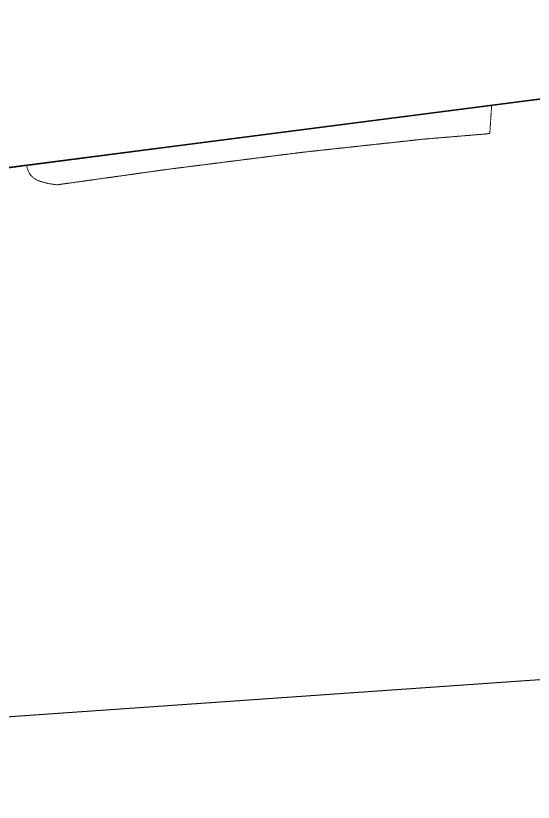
# Model space of a CAD drawing. Header units: millimetres. Extents: x 50357 to 985146, y 723188 to 1803594.
# Drawn here: x 830062.3 to 830245.9, y 817711.4 to 817990.4 of the extents above; entities that cross this region are included whole.
import ezdxf
from ezdxf.xclip import XClip

# ---------------------------------------------------------------- set-up
doc = ezdxf.new("R2010")
doc.units = ezdxf.units.MM
doc.header["$LTSCALE"] = 3
doc.header["$MEASUREMENT"] = 0
for name, pattern in [('DIVIDE', [1.25, 0.5, -0.25, 0, -0.25, 0, -0.25]), ('x-baseplan$0$DGN Style 2', [1.94727e-06, 0, -1.94727e-06]), ('x-boundary$0$DGN Style 4', [76.563414, 38.257796, -19.128898, 0.047822, -19.128898])]:
    doc.linetypes.add(name, pattern=pattern)
doc.layers.get('Defpoints').update_dxf_attribs({"color": 32})
doc.layers.add('00_Xref', color=7, linetype='Continuous')
doc.layers.add('x-baseplan$0$AR-ROAD_AR_BS_MI_', color=7, linetype='Continuous', true_color=0x6d6d6d)
doc.layers.add('x-boundary$0$AR-SIMS_BL_', color=7, linetype='x-boundary$0$DGN Style 4', true_color=0xff0505)

# ---------------------------------------------------------------- blocks, each defined once
blk = doc.blocks.new('x-baseplan')
at = {"layer": 'x-baseplan$0$AR-ROAD_AR_BS_MI_', "linetype": 'x-baseplan$0$DGN Style 2', "lineweight": 0, "flags": 128}
for points in [[(834855.98, 817958.63), (834855.99, 817958.63), (835030.26, 817980.62)], [(834818.91, 817953.91), (834855.98, 817958.63)], [(834855.99, 817958.63), (834855.33, 817948.69)], [(834818.91, 817953.91), (834692.91, 817937.53)], [(834855.33, 817948.69), (834855.32, 817948.69), (834853.85, 817948.49), (834831.75, 817946.65), (834818.4, 817945.2)], [(834818.4, 817945.2), (834789.22, 817942.04), (834741.85, 817936.06), (834701.8, 817930.47), (834701.7, 817930.48), (834701.65, 817930.48), (834701.59, 817930.49), (834701.53, 817930.49), (834701.47, 817930.5), (834701.36, 817930.51), (834701.3, 817930.52), (834701.24, 817930.52), (834701.19, 817930.53), (834701.13, 817930.54), (834701.07, 817930.55), (834701.01, 817930.55), (834700.9, 817930.57), (834700.84, 817930.57), (834700.78, 817930.58), (834700.73, 817930.59), (834700.61, 817930.61), (834700.55, 817930.61), (834700.44, 817930.63), (834700.38, 817930.64), (834700.33, 817930.65), (834700.27, 817930.65), (834700.21, 817930.66), (834700.15, 817930.67), (834699.98, 817930.7), (834699.93, 817930.71), (834699.87, 817930.72), (834699.81, 817930.73), (834699.75, 817930.74), (834699.53, 817930.78), (834699.47, 817930.79), (834699.41, 817930.8), (834699.35, 817930.81), (834699.3, 817930.82), (834699.24, 817930.83), (834699.01, 817930.87), (834698.96, 817930.89), (834698.9, 817930.9), (834698.84, 817930.91), (834698.79, 817930.92), (834698.73, 817930.93), (834698.62, 817930.96), (834698.56, 817930.97), (834698.5, 817930.98), (834698.45, 817930.99), (834698.39, 817931.01), (834698.33, 817931.02), (834698.28, 817931.03), (834698.22, 817931.04), (834698.16, 817931.06), (834698.11, 817931.07), (834698.05, 817931.08), (834698, 817931.1), (834697.94, 817931.11), (834697.88, 817931.12), (834697.83, 817931.14), (834697.6, 817931.19), (834697.55, 817931.21), (834697.49, 817931.22), (834697.43, 817931.24), (834697.38, 817931.25), (834697.21, 817931.3), (834697.15, 817931.31), (834697.1, 817931.33), (834697.04, 817931.34), (834696.99, 817931.36), (834696.93, 817931.37), (834696.88, 817931.39), (834696.76, 817931.42), (834696.71, 817931.44), (834696.65, 817931.45), (834696.6, 817931.47), (834696.54, 817931.49), (834696.49, 817931.5), (834696.38, 817931.54), (834696.32, 817931.55), (834696.26, 817931.57), (834696.21, 817931.59), (834696.1, 817931.62), (834696.04, 817931.64), (834695.99, 817931.66), (834695.93, 817931.67), (834695.66, 817931.76), (834695.57, 817931.79), (834695.52, 817931.8), (834695.46, 817931.82), (834695.41, 817931.84), (834695.3, 817931.87), (834695.24, 817931.89), (834695.19, 817931.91), (834695.13, 817931.93), (834695.08, 817931.95), (834694.97, 817931.99), (834694.92, 817932.02), (834694.86, 817932.04), (834694.76, 817932.08), (834694.7, 817932.11), (834694.65, 817932.13), (834694.6, 817932.16), (834694.55, 817932.18), (834694.5, 817932.21), (834694.44, 817932.23), (834694.39, 817932.26), (834694.29, 817932.31), (834694.24, 817932.34), (834694.09, 817932.43), (834694.04, 817932.46), (834693.99, 817932.49), (834693.94, 817932.52), (834693.89, 817932.55), (834693.84, 817932.58), (834693.8, 817932.62), (834693.7, 817932.68), (834693.61, 817932.75), (834693.56, 817932.78), (834693.51, 817932.82), (834693.47, 817932.85), (834693.42, 817932.89), (834693.38, 817932.92), (834693.33, 817932.96), (834693.29, 817933), (834693.24, 817933.04), (834693.2, 817933.07), (834693.11, 817933.15), (834693.03, 817933.23), (834692.94, 817933.31), (834692.9, 817933.35), (834692.86, 817933.39), (834692.82, 817933.43), (834692.78, 817933.47), (834692.7, 817933.56), (834692.62, 817933.64), (834692.58, 817933.69), (834692.55, 817933.73), (834692.51, 817933.77), (834692.47, 817933.82), (834692.43, 817933.86), (834692.4, 817933.91), (834692.36, 817933.95), (834692.33, 817934), (834692.26, 817934.09), (834692.22, 817934.14), (834692.19, 817934.18), (834692.16, 817934.23), (834692.12, 817934.28), (834692.06, 817934.38), (834692.03, 817934.42), (834692, 817934.47), (834691.97, 817934.52), (834691.93, 817934.57), (834691.91, 817934.62), (834691.88, 817934.67), (834691.85, 817934.72), (834691.82, 817934.77), (834691.79, 817934.82), (834691.74, 817934.93), (834691.74, 817934.93), (834691.71, 817934.98), (834691.68, 817935.03), (834691.66, 817935.08), (834691.63, 817935.13), (834691.61, 817935.19), (834691.59, 817935.24), (834691.56, 817935.29), (834691.54, 817935.34), (834691.52, 817935.4), (834691.49, 817935.45), (834691.47, 817935.5), (834691.45, 817935.56), (834691.43, 817935.61), (834691.41, 817935.67), (834691.39, 817935.72), (834691.37, 817935.78), (834691.35, 817935.83), (834691.34, 817935.89), (834691.32, 817935.94), (834691.3, 817936), (834691.28, 817936.05), (834691.27, 817936.11), (834691.25, 817936.16), (834691.24, 817936.22), (834691.22, 817936.28), (834691.21, 817936.33), (834691.2, 817936.39), (834691.18, 817936.44), (834691.17, 817936.5), (834691.16, 817936.56), (834691.15, 817936.61), (834691.14, 817936.67), (834691.13, 817936.73), (834691.12, 817936.78), (834691.11, 817936.84), (834691.1, 817936.9), (834691.09, 817936.96), (834691.08, 817937.01), (834691.07, 817937.07), (834691.07, 817937.13), (834691.06, 817937.19), (834691.06, 817937.24), (834691.05, 817937.31)], [(834687.68, 817936.85), (834552.25, 817919.49)], [(834691.05, 817937.31), (834687.68, 817936.85)], [(834692.91, 817937.53), (834691.05, 817937.31)]]:
    blk.add_lwpolyline(points, dxfattribs=at)

msp = doc.modelspace()

# ---------------------------------------------------------------- linework, layer by layer
at = {"layer": 'Defpoints', "elevation": 0.0001}
msp.add_lwpolyline([(829577.5895, 818417.7788), (830281.8174, 818467.0097), (830331.1975, 817760.6489), (829626.9695, 817711.418)], close=True, dxfattribs=at)
at = {"layer": 'x-boundary$0$AR-SIMS_BL_', "linetype": 'DIVIDE', "ltscale": 100, "const_width": 0.5, "flags": 128}
msp.add_lwpolyline([(830421.4603, 817983.187), (829927.4203, 817919.53), (829799.1823, 817870.527), (829790.4573, 817865.696), (829758.6593, 817838.339), (829748.5253, 817828.353), (829731.4973, 817806.204), (829719.1833, 817785.985), (829714.6143, 817778.228), (829709.8043, 817763.541), (829704.7063, 817754.386), (829697.7243, 817751.133), (829631.8793, 817748.878), (829608.1743, 817748.661), (829577.9213, 817748.836), (829544.9303, 817749.703), (829480.8173, 817749.39), (829470.3073, 817750.288), (829456.0593, 817753.147), (829455.1313, 817754.682), (829450.7323, 817754.941), (829443.6703, 817749.278), (829434.6983, 817748.673), (829419.6063, 817752.193), (829388.1423, 817774.957, -0.08686965), (829330.1513, 817841.557), (829326.5653, 817849.526), (829325.1853, 817873.199), (829325.6963, 817999.932), (829326.2943, 818019.469), (829325.7823, 818024.558), (829325.7783, 818042.647), (829324.1743, 818071.095), (829325.5493, 818103.034, -0.09406335), (829350.7409, 818171.0835, -0.0902781), (829384.4713, 818209.372), (829384.9343, 818241.21, -0.01890961), (829386.4703, 818271.75), (829615.2203, 818271.919), (829704.0113, 818399.497), (829741.7573, 818373.349), (829731.0113, 818358.183), (829721.2403, 818343.554), (829716.0813, 818336.18), (829706.3403, 818321.969), (829715.5743, 818315.216), (829711.8093, 818309.828), (829703.7323, 818297.509), (829697.2433, 818288.942, -0.17520592), (829690.4223, 818286.336), (829681.5343, 818287.923, 0.23232566), (829668.4143, 818283.101, 0.13623246), (829661.1463, 818270.395), (829652.3613, 818250.389), (829646.1803, 818237.545), (829639.8393, 818226.052), (829627.8473, 818207.069), (829617.9353, 818191.422), (829605.2153, 818171.079), (829593.5793, 818151.816), (829589.4173, 818145.524), (829584.7463, 818137.723), (829551.0583, 818082.258), (829543.4983, 818069.588), (829534.6903, 818055.423, 0.21078465), (829533.1303, 818024.07, 0.18030514), (829550.4443, 818003.891, 0.1721578), (829574.9653, 817999.157, 0.10218961), (829588.5963, 818003.679), (829596.3693, 818008.735), (829611.7893, 818018.98), (829639.5613, 818037.348), (829672.2633, 818058.952), (829685.6043, 818067.872), (829727.7433, 818095.842, 0.08211886), (829735.7533, 818101.886, -0.01113374), (829745.2473, 818110.415), (829753.9933, 818118.816), (829758.8103, 818114.163), (829762.6453, 818117.774), (829769.9653, 818124.931), (829790.2773, 818144.448), (829798.4313, 818152.193), (829801.4083, 818152.175), (829803.5313, 818156.445, -0.68597531), (829809.0173, 818155.332, -0.09598667), (829808.9553, 818152.667), (829813.4653, 818169.874), (829834.8623, 818175.04, -0.24235352), (829819.8133, 818128.772), (829870.4053, 818132.308), (829867.6293, 818172.006), (829873.9463, 818180.933, 0.10394533), (829908.8823, 818164.791, 0.02814853), (829935.7033, 818159.716), (829946.0683, 818156.56, 0.01218113), (829955.3373, 818154.03, 0.0118169), (829964.8653, 818153.626, 0.01895901), (830002.7953, 818154.46), (830005.7253, 818155.389), (830009.7393, 818155.668), (830012.7693, 818155.154, 0.00497874), (830022.7543, 818156.042), (830036.0313, 818157.365, -0.02316028), (830068.0675, 818159.0629), (830223.8183, 818160.097), (830228.4173, 818160.197), (830232.4673, 818160.663), (830236.3963, 818161.751, 0.08894422), (830243.4323, 818167.266, 0.09128275), (830247.9403, 818174.674, 0.06185808), (830249.2823, 818180.136), (830255.8743, 818180.535), (830279.9283, 818180.912, 0.07734062), (830284.374, 818172.2777, 0.26747297), (830295.2135, 818167.4601, 0.0363773), (830312.4285, 818170.543, 0.24942274), (830324.5803, 818181.612), (830341.3073, 818181.874), (830466.9963, 818189.748), (830494.8753, 818191.557), (830496.9853, 818186.835, 0.07369685), (830501.0913, 818181.809), (830582.4593, 818194.473), (830583.8843, 818185.317), (830597.2633, 818190.193), (830602.6723, 818191.158, 0.04905368), (830631.8723, 818199.396), (830712.2023, 818204.417, -0.06218634), (830711.6952, 818151.7194, 0.05571216), (830710.5338, 818100.1676), (830711.1793, 818092.916), (830714.4713, 818073.766), (830717.4063, 818056.387), (830721.2283, 818019.358), (830641.4663, 818008.057), (830545.9623, 817999.878), (830497.1193, 817993.58), (830497.1993, 817992.704), (830467.1193, 817988.807), (830455.4773, 817987.084), (830447.0523, 817986.218), (830421.5433, 817982.99)], format="xyb", close=True, dxfattribs=at)

# ---------------------------------------------------------------- block references
at = {"layer": '00_Xref'}
ref = msp.add_blockref('x-baseplan', (-4624.8147, 0), dxfattribs=at)
XClip(ref).set_block_clipping_path([(834202.4041511728, 818417.7787976696), (834906.6320897909, 818467.0097314056), (834956.0121295976, 817760.6488927433), (834251.7841909796, 817711.4179590072)])

doc.saveas('drawing.dxf')
